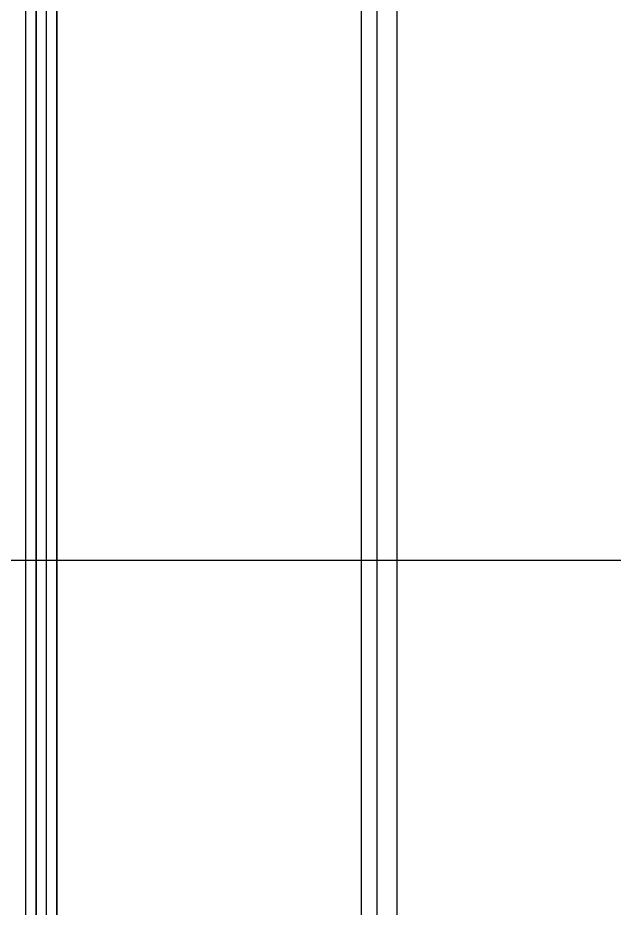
# Model space of a CAD drawing. Header units: millimetres. Extents: x 37984 to 70752, y 14140 to 37584.
# Drawn here: x 46112.9 to 46196.8, y 16470.5 to 16595.6 of the extents above; entities that cross this region are included whole.
import ezdxf

# ---------------------------------------------------------------- set-up
doc = ezdxf.new("R2010")
doc.units = ezdxf.units.MM
doc.layers.add('! NO PLOT !', color=7, linetype='Continuous', true_color=0xff75dd, plot=False)
doc.layers.add('000-PI-Oprema', color=30, linetype='Continuous', lineweight=5)
doc.layers.add('000-PI-ORMAR', color=2, linetype='Continuous')
doc.layers.add('002-PI-Kabelska kanalica', color=150, linetype='Continuous')

# ---------------------------------------------------------------- blocks, each defined once
blk = doc.blocks.new('800mm bez ploce')
at = {"layer": '000-PI-ORMAR'}
for p, q in [((47920.01, 47274.57), (47920.01, 45290.07)), ((47921.51, 47274.57), (47921.51, 45290.07)), ((47921.52, 45290.07), (47921.52, 47274.57))]:
    blk.add_line(p, q, dxfattribs=at)
blk = doc.blocks.new('poveznica montaznih ploca 2100mm')
at = {"layer": '! NO PLOT !'}
for p, q in [((59570.54, 55742.17), (59570.54, 53847.74)), ((59565.54, 55740.77), (59565.54, 53837.74))]:
    blk.add_line(p, q, dxfattribs=at)
blk = doc.blocks.new('*U1323')
at = {"layer": '002-PI-Kabelska kanalica'}
blk.add_line((-20, -100), (-20, 1388), dxfattribs=at)

msp = doc.modelspace()

# ---------------------------------------------------------------- linework, layer by layer
at = {"layer": '000-PI-ORMAR'}
for p, q in [((46116.896, 16761.404), (46116.896, 14776.904)), ((46118.396, 16761.404), (46118.396, 14776.904)), ((46118.408, 14776.904), (46118.408, 16761.404)), ((46163.396, 16709.404), (46163.396, 14819.404))]:
    msp.add_line(p, q, dxfattribs=at)

# ---------------------------------------------------------------- block references
at = {"layer": '! NO PLOT !'}
msp.add_blockref('poveznica montaznih ploca 2100mm', (-13404.331, -39031.862), dxfattribs=at)
at = {"rotation": 270}
msp.add_blockref('*U1323', (45074.483, 16499.404), dxfattribs=at)
at = {"layer": '000-PI-Oprema', "ltscale": 0.25}
msp.add_blockref('800mm bez ploce', (-1806.028, -30513.162), dxfattribs=at)

doc.saveas('drawing.dxf')
